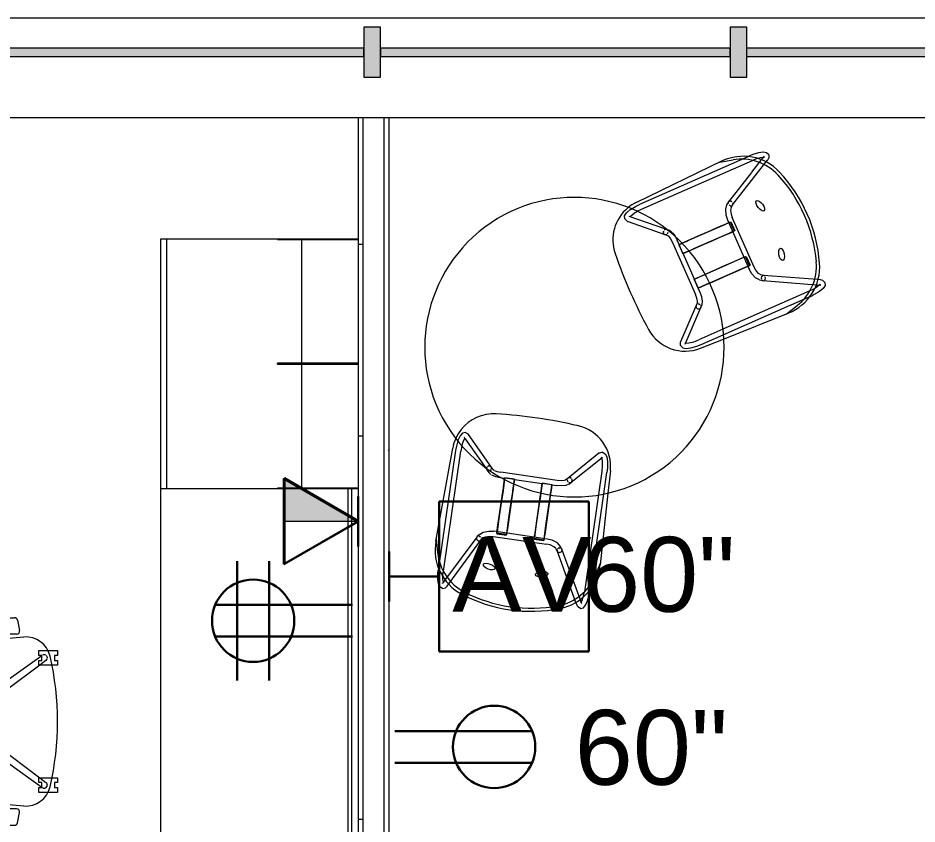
# Model space of a CAD drawing. Header units: inches. Extents: x 6664 to 8129, y 209 to 1287.
# Drawn here: x 7217.3 to 7325.4, y 1189.9 to 1286.8 of the extents above; entities that cross this region are included whole.
import ezdxf

# ---------------------------------------------------------------- set-up
doc = ezdxf.new("R2010")
doc.units = ezdxf.units.IN
doc.header["$MEASUREMENT"] = 0
for name, color, linetype, lineweight in [('A-ANNO-NOTE', 131, 'Continuous', 30), ('A-GLAZ-CURT', 52, 'Continuous', 9), ('A-GLAZ-CWMG', 51, 'Continuous', 9), ('A-WALL', 113, 'Continuous', 13), ('A-WALL-PATT', 111, 'Continuous', 13), ('I-FURN', 30, 'Continuous', 9), ('I-FURN-PNLS', 30, 'Continuous', 9), ('I-WALL', 2, 'Continuous', 9)]:
    doc.layers.add(name, color=color, linetype=linetype, lineweight=lineweight)
doc.styles.add('Swis721 Lt BT', font='swissl.ttf', dxfattribs={"height": 9})
pattern_1 = [(0, (0, 0), (30.72, 7.68), [1.267, -21.773, 1.267, -21.773, -122.88]), (0, (0, 0), (30.72, 7.68), [-46.08, 1.267, -44.813, 1.267, -21.773, -53.76]), (0, (0, 0), (30.72, 7.68), [-115.2, 1.267, -14.093, 1.267, -37.133]), (120, (11.52, 3.84), (-22.011075, 22.7643004), [1.267, -21.773, 1.267, -21.773, -122.88]), (120, (11.52, 3.84), (-22.011075, 22.7643004), [-46.08, 1.267, -44.813, 1.267, -21.773, -53.76]), (120, (11.52, 3.84), (-22.011075, 22.7643004), [-115.2, 1.267, -14.093, 1.267, -37.133]), (240, (15.36, 19.2), (-8.708925, -30.4443004), [1.267, -21.773, 1.267, -21.773, -122.88]), (240, (15.36, 19.2), (-8.708925, -30.4443004), [-46.08, 1.267, -44.813, 1.267, -21.773, -53.76]), (240, (15.36, 19.2), (-8.708925, -30.4443004), [-115.2, 1.267, -14.093, 1.267, -37.133])]

# ---------------------------------------------------------------- blocks, each defined once
blk = doc.blocks.new('System Panel - Glazed-8529487-11th FLOOR POWER _ SIGNAL')
at = {"layer": 'A-GLAZ-CURT'}
blk.add_hatch(color=7, dxfattribs=at).paths.add_polyline_path([(28.5, -0.5), (29.19, -0.5), (29.19, 0.5), (-29.19, 0.5), (-29.19, -0.5), (-17, -0.5)], flags=0)
at = {"layer": 'A-GLAZ-CURT', "color": 8, "lineweight": 20}
for p, q in [((29.19, 0.5), (-29.19, 0.5)), ((-29.19, 0.5), (-29.19, -0.5)), ((29.19, -0.5), (29.19, 0.5)), ((-29.19, -0.5), (29.19, -0.5))]:
    blk.add_line(p, q, dxfattribs=at)
blk = doc.blocks.new('MEZ-Round_Top-Davis_Furniture-2 - 36x36x29-R-7001319-11th FLOOR POWER _ SIGNAL')
at = {"layer": 'I-FURN'}
for start, end in [(90, 270), (270, 90)]:
    blk.add_arc((0, 0), 18, start, end, dxfattribs=at)
blk = doc.blocks.new('HighTower_Eyes_Guest1 - HighTower_Eyes_Guest-V114-11th FLOOR POWER _ SIGNAL')
at = {"layer": 'I-FURN'}
for p, q in [((-8.47, 9.03), (-8.43, 8.96)), ((-8.43, 8.96), (-8.2, 8.54)), ((-8.33, 8.99), (-8.36, 8.94)), ((-8.3, 9.03), (-8.33, 8.99)), ((-7.71, 8.96), (-7.88, 9.26)), ((-4.63, 3.21), (-7.71, 8.96)), ((7.71, 8.96), (4.62, 3.2)), ((7.88, 9.26), (7.71, 8.96)), ((8.2, 8.54), (8.43, 8.96)), ((8.33, 8.99), (8.36, 8.94)), ((8.47, 9.03), (8.43, 8.96)), ((-8.18, 8.49), (-7.31, 6.89)), ((5.17, 2.9), (8.2, 8.54)), ((-9.2, 7.57), (-9.2, 7.23)), ((-9.2, 7.23), (-9.2, -7.02)), ((-8.57, -7.02), (-8.57, 7.57)), ((-7.3, 6.86), (-5.18, 2.92)), ((8.57, 7.57), (8.57, 4.97)), ((9.2, 7.23), (9.2, 7.57)), ((9.2, 4.72), (9.2, 7.19)), ((-9.97, 3.84), (-9.57, 5.45)), ((9.97, 3.84), (9.57, 5.45)), ((8.57, 4.97), (8.57, -3.89)), ((9.2, -4.12), (9.2, 4.69)), ((-9.98, 4.11), (-9.58, -7.25)), ((-4.41, 2.93), (-4.65, 3.26)), ((4.65, 3.26), (4.41, 2.93)), ((9.68, -4.29), (9.98, 4.11)), ((-5.16, 2.9), (-4.92, 2.56)), ((3.25, 2.57), (-3.25, 2.57)), ((-2.86, 2.22), (-1.68, 2.22)), ((-2.86, 2.1), (-2.86, 2.17)), ((-2.86, 2.17), (-2.86, 2.12)), ((1.68, 2.22), (2.86, 2.22)), ((1.68, 2.12), (1.68, 2.18)), ((1.68, 2.18), (1.68, 2.12)), ((2.86, 2.12), (2.86, 2.18)), ((2.86, 2.18), (2.86, 2.11)), ((4.92, 2.56), (5.16, 2.9)), ((-3.25, 1.94), (3.25, 1.94)), ((-2.86, 2.12), (-1.68, 2.12)), ((-2.86, 2.04), (-2.86, 2.1)), ((-2.86, 2.1), (-2.86, 2.04)), ((-2.86, 1.76), (-2.86, 1.96)), ((-2.86, 1.95), (-2.86, 1.45)), ((-2.86, 1.43), (-2.86, 1.76)), ((-2.86, 1.43), (-2.86, 0.38)), ((-2.86, -3.21), (-2.86, 1.43)), ((-1.68, 2.16), (-1.68, 2.1)), ((-1.68, 2.04), (-1.68, 2.09)), ((-1.68, 2.09), (-1.68, 2.04)), ((-1.68, 1.96), (-1.68, 1.76)), ((-1.68, 1.45), (-1.68, 1.95)), ((-1.68, 1.76), (-1.68, 1.43)), ((-1.68, 1.43), (-1.68, -3.21)), ((-1.68, 0.38), (-1.68, 1.43)), ((1.68, 2.12), (2.86, 2.12)), ((1.68, 2.05), (1.68, 2.1)), ((1.68, 2.1), (1.68, 2.05)), ((1.68, 1.76), (1.68, 1.96)), ((1.68, 1.96), (1.68, 0.38)), ((1.68, 1.43), (1.68, 1.76)), ((1.68, -3.2), (1.68, 1.43)), ((2.86, 2.04), (2.86, 2.1)), ((2.86, 2.1), (2.86, 2.04)), ((2.86, 1.45), (2.86, 1.96)), ((2.86, 1.96), (2.86, 1.76)), ((2.86, 1.76), (2.86, 1.43)), ((2.86, 1.43), (2.86, -3.13)), ((2.86, 0.38), (2.86, 1.43)), ((3.86, 2), (3.25, 1.94)), ((-2.86, 0.38), (-2.86, -0.75)), ((-1.68, -0.75), (-1.68, 0.38)), ((1.68, 0.38), (1.68, -0.75)), ((2.86, -0.75), (2.86, 0.38)), ((-2.86, -0.75), (-2.86, -1.82)), ((-1.68, -1.82), (-1.68, -0.75)), ((1.68, -0.75), (1.68, -1.82)), ((2.86, -1.82), (2.86, -0.75)), ((-2.86, -1.82), (-2.86, -3.07)), ((-1.68, -3.07), (-1.68, -1.82)), ((1.68, -1.82), (1.68, -3.07)), ((2.86, -3.07), (2.86, -1.82)), ((-2.86, -3.07), (-2.86, -4.2)), ((-2.86, -3.53), (-2.86, -3.21)), ((-1.68, -3.86), (-1.68, -3.07)), ((-1.68, -3.21), (-1.68, -3.53)), ((1.68, -3.07), (1.68, -3.2)), ((2.86, -3.13), (2.86, -3.07)), ((2.86, -3.13), (2.86, -3.21)), ((2.86, -3.21), (2.86, -3.13)), ((2.86, -3.23), (2.86, -3.53)), ((2.86, -4.58), (2.86, -3.23)), ((-2.86, -4.2), (-2.86, -3.53)), ((-2.86, -4.23), (-2.86, -4.58)), ((-2.86, -4.6), (-2.86, -4.23)), ((-1.68, -3.53), (-1.68, -3.86)), ((-1.68, -3.86), (-1.68, -4.6)), ((-1.68, -4.58), (-1.68, -3.86)), ((1.68, -3.25), (1.68, -4.56)), ((1.68, -3.53), (1.68, -3.25)), ((1.68, -4.56), (1.68, -3.53)), ((2.86, -3.53), (2.86, -4.58)), ((8.57, -3.89), (8.57, -7.02)), ((9.2, -7.02), (9.2, -4.12)), ((9.58, -7.25), (9.68, -4.29)), ((-5.18, -5.3), (-8.38, -8.72)), ((-5.12, -5.24), (-5.18, -5.3)), ((-4.85, -4.95), (-5.13, -5.25)), ((-4.85, -4.95), (-4.57, -4.77)), ((-4.67, -5.67), (-4.4, -5.38)), ((-4.4, -5.38), (-4.28, -5.32)), ((-3.84, -4.61), (-3.73, -4.6)), ((-3.7, -4.6), (-3.42, -4.58)), ((-2.86, -4.58), (-3.42, -4.58)), ((-3.42, -5.2), (3.42, -5.2)), ((-2.86, -4.58), (-2.86, -4.59)), ((-2.86, -4.6), (-2.86, -4.58)), ((-2.86, -4.59), (-2.86, -4.61)), ((-1.68, -4.6), (-2.86, -4.6)), ((-2.86, -4.61), (-1.68, -4.61)), ((1.68, -4.58), (-1.68, -4.58)), ((-1.68, -4.59), (-1.68, -4.58)), ((-1.68, -4.58), (-1.68, -4.6)), ((-1.68, -4.61), (-1.68, -4.59)), ((1.68, -4.59), (1.68, -4.58)), ((1.68, -4.58), (1.68, -4.6)), ((1.68, -4.58), (1.68, -4.58)), ((1.68, -4.61), (1.68, -4.59)), ((1.68, -4.6), (2.86, -4.6)), ((2.86, -4.61), (1.68, -4.61)), ((3.42, -4.58), (2.86, -4.58)), ((2.86, -4.58), (2.86, -4.59)), ((2.86, -4.58), (2.86, -4.58)), ((2.86, -4.58), (2.86, -4.58)), ((2.86, -4.6), (2.86, -4.58)), ((2.86, -4.59), (2.86, -4.61)), ((4.4, -5.38), (4.28, -5.32)), ((4.4, -5.38), (4.67, -5.67)), ((5.13, -5.25), (4.85, -4.95)), ((8.38, -8.72), (5.12, -5.24)), ((-7.85, -9.07), (-4.67, -5.67)), ((4.67, -5.67), (7.92, -9.15)), ((-8.55, -7.58), (-8.57, -7.02)), ((-9.07, -8.31), (-9.1, -8.15)), ((-8.38, -8.73), (-8.38, -8.72)), ((-7.92, -9.15), (-7.87, -9.09)), ((8.25, -8.72), (8.28, -8.68)), ((8.38, -8.73), (8.38, -8.72))]:
    blk.add_line(p, q, dxfattribs=at)
at = {"layer": 'I-FURN', "flags": 128}
for points in [[(-8.39, 9.63), (-8.73, 9.49), (-8.95, 9.15), (-9.11, 8.61), (-9.19, 7.87), (-9.2, 7.57)], [(-8.38, 8.88), (-8.48, 8.56), (-8.53, 8.22)], [(-8.39, 9.63), (-8.05, 9.49), (-7.88, 9.26)], [(8.39, 9.63), (8.05, 9.49), (7.88, 9.26)], [(8.38, 8.88), (8.48, 8.56), (8.53, 8.22)], [(8.39, 9.63), (8.73, 9.49), (8.95, 9.15), (9.11, 8.61), (9.19, 7.87), (9.2, 7.57)], [(-8.53, 8.22), (-8.56, 7.96), (-8.57, 7.57)], [(8.53, 8.22), (8.56, 7.96), (8.57, 7.57)], [(-4.92, 2.56), (-4.51, 2.22), (-3.86, 2), (-3.25, 1.94)], [(-4.41, 2.93), (-4.17, 2.75), (-3.68, 2.6), (-3.25, 2.57)], [(4.41, 2.93), (4.17, 2.75), (3.68, 2.6), (3.25, 2.57)], [(4.92, 2.56), (4.51, 2.22), (3.86, 2)], [(-4.52, -4.75), (-3.98, -4.62), (-3.84, -4.61)], [(-4.24, -5.31), (-3.91, -5.24), (-3.42, -5.2)], [(4.85, -4.95), (4.52, -4.75), (3.98, -4.62), (3.42, -4.58)], [(4.24, -5.31), (3.91, -5.24), (3.42, -5.2)], [(-9.1, -8.15), (-9.18, -7.55), (-9.2, -7.02)], [(8.32, -8.62), (8.44, -8.27), (8.54, -7.66), (8.57, -7.02)], [(8.9, -8.85), (9.07, -8.31), (9.18, -7.55), (9.2, -7.02)], [(-8.32, -9.33), (-8.67, -9.19), (-8.9, -8.85), (-9.06, -8.35)], [(-8.53, -7.76), (-8.54, -7.66), (-8.55, -7.58)], [(-8.32, -8.62), (-8.44, -8.27), (-8.52, -7.81)], [(-8.32, -9.33), (-7.96, -9.19), (-7.92, -9.15)], [(8.31, -9.33), (7.96, -9.19), (7.92, -9.15)], [(8.32, -9.33), (8.67, -9.19), (8.9, -8.85)]]:
    blk.add_lwpolyline(points, dxfattribs=at)
at = {"layer": 'I-FURN'}
for centre, radius, start, end in [((0, -6.94), 17.94, 70.5275, 109.4725), ((0, -6.94), 17.94, 70.5275, 109.4725), ((-3.98, 4.32), 6, 109.4725, 182), ((0, -6.94), 17.57, 71.1082, 108.8918), ((3.98, 4.32), 6, 358, 70.5275), ((-3.75, 4), 6, 108.8918, 166), ((3.75, 4), 6, 14, 71.1082), ((-4.58, -7.08), 5, 182, 195.8861), ((4.58, -7.08), 5, 274.6837, 358), ((-4.58, -7.08), 5, 195.9647, 265.3163), ((0, 48.87), 61.14, 265.3163, 274.6837)]:
    blk.add_arc(centre, radius, start, end, dxfattribs=at)
for centre, major_axis in [((-3.19, 6.22), (0.731, 0.169)), ((3.19, 6.22), (-0.731, 0.169))]:
    blk.add_ellipse(centre, major_axis=major_axis, ratio=0.429347, dxfattribs=at)
for centre, major_axis, ratio, start_param, end_param in [((-4.9, 3.07), (0.275, 0.148), 0.846149, 1.528639, 3.546392), ((-4.9, 3.07), (0.275, 0.148), 0.846149, 0.834036, 1.005041), ((-4.9, 3.07), (0.275, 0.148), 0.846149, 0.550687, 0.743241), ((-4.9, 3.07), (0.275, 0.148), 0.846149, 0.245101, 0.481442), ((-4.9, 3.07), (0.275, 0.148), 0.846149, 0, 0.219642), ((-4.91, 3.08), (0.255, 0.181), 0.826969, 6.042005, 6.283185), ((4.9, 3.05), (-0.275, 0.148), 0.846149, 6.063543, 6.500328), ((4.91, 3.08), (-0.255, 0.181), 0.826969, 0, 0.24118), ((4.9, 3.05), (-0.275, 0.148), 0.846149, 5.801744, 5.998375), ((4.9, 3.05), (-0.275, 0.148), 0.846149, 3.141593, 5.278145), ((-4.91, 3.08), (0.255, 0.181), 0.826969, 2.348734, 2.610534), ((-4.91, 3.08), (0.255, 0.181), 0.826969, 2.610534, 2.872333), ((-4.91, 3.08), (0.255, 0.181), 0.826969, 3.134132, 3.328636), ((-4.91, 3.08), (0.255, 0.181), 0.826969, 3.670142, 3.899693), ((-4.91, 3.08), (0.255, 0.181), 0.826969, 4.507518, 4.704929), ((-4.9, 3.07), (0.275, 0.148), 0.846149, 4.670232, 4.932031), ((-4.9, 3.07), (0.275, 0.148), 0.846149, 5.193831, 5.348703), ((-4.9, 3.07), (0.275, 0.148), 0.846149, 6.241028, 6.283185), ((-4.91, 3.08), (0.255, 0.181), 0.826969, 5.50754, 5.687096), ((4.9, 3.05), (-0.275, 0.148), 0.846149, 0.345403, 0.565756), ((4.9, 3.05), (-0.275, 0.148), 0.846149, 0.827555, 1.089355), ((4.91, 3.08), (-0.255, 0.181), 0.826969, 1.144881, 1.316457), ((4.9, 3.05), (-0.275, 0.148), 0.846149, 1.354803, 1.853974), ((4.91, 3.08), (-0.255, 0.181), 0.826969, 1.606635, 1.840056), ((4.91, 3.08), (-0.255, 0.181), 0.826969, 1.940439, 2.101855), ((4.9, 3.05), (-0.275, 0.148), 0.846149, 2.218705, 2.398351), ((4.9, 3.05), (-0.275, 0.148), 0.846149, 2.707661, 3.141593), ((4.91, 3.08), (-0.255, 0.181), 0.826969, 2.887254, 3.141593), ((4.91, 3.08), (-0.255, 0.181), 0.826969, 3.141593, 3.149053), ((4.91, 3.08), (-0.255, 0.181), 0.826969, 3.479886, 3.672652), ((-4.9, -5.46), (-0.227, 0.214), 0.915808, 0.507583, 0.712684), ((-4.9, -5.45), (-0.228, 0.213), 0.916448, 0.533321, 0.702853), ((-4.9, -5.46), (-0.227, 0.214), 0.915808, 0.244358, 0.450885), ((-4.9, -5.45), (-0.228, 0.213), 0.916448, 0.271522, 0.444268), ((-4.9, -5.45), (-0.228, 0.213), 0.916448, 0.009723, 0.194429), ((-4.9, -5.46), (-0.227, 0.214), 0.915808, 0, 0.178404), ((-4.9, -5.46), (-0.227, 0.214), 0.915808, 6.210471, 6.283185), ((-4.9, -5.45), (-0.228, 0.213), 0.916448, 0, 0.009723), ((-4.9, -5.45), (-0.228, 0.213), 0.916448, 6.085588, 6.283185), ((-4.9, -5.46), (-0.227, 0.214), 0.915808, 5.948672, 6.135181), ((-4.9, -5.45), (-0.228, 0.213), 0.916448, 5.56365, 5.74036), ((-4.9, -5.45), (-0.228, 0.213), 0.916448, 4.511012, 4.953354), ((-4.9, -5.45), (-0.228, 0.213), 0.916448, 4.198513, 4.460312), ((-4.9, -5.46), (-0.227, 0.214), 0.915808, 4.146457, 4.377876), ((4.9, -5.45), (0.228, 0.213), 0.916448, 1.561074, 2.084672), ((4.9, -5.46), (0.227, 0.214), 0.915808, 1.708067, 1.90531), ((4.9, -5.46), (0.227, 0.214), 0.915808, 1.381711, 1.64351), ((4.9, -5.45), (0.228, 0.213), 0.916448, 1.333117, 1.561074), ((4.9, -5.45), (0.228, 0.213), 0.916448, 0.777465, 0.963998), ((4.9, -5.45), (0.228, 0.213), 0.916448, 0.513876, 0.700969), ((4.9, -5.46), (0.227, 0.214), 0.915808, 0.433971, 0.596313), ((4.9, -5.46), (0.227, 0.214), 0.915808, 0.148004, 0.325533), ((4.9, -5.45), (0.228, 0.213), 0.916448, 0, 0.197494), ((4.9, -5.46), (0.227, 0.214), 0.915808, 0, 0.072714), ((4.9, -5.45), (0.228, 0.213), 0.916448, 6.273463, 6.283185), ((4.9, -5.45), (0.228, 0.213), 0.916448, 6.011663, 6.273463), ((4.9, -5.46), (0.227, 0.214), 0.915808, 6.0941, 6.283185), ((4.9, -5.46), (0.227, 0.214), 0.915808, 5.570501, 5.770366), ((4.9, -5.45), (0.228, 0.213), 0.916448, 5.567762, 5.749864), ((-4.9, -5.46), (-0.227, 0.214), 0.915808, 0.784647, 0.974484), ((-4.9, -5.45), (-0.228, 0.213), 0.916448, 1.580519, 1.75543), ((-4.9, -5.46), (-0.227, 0.214), 0.915808, 1.578955, 1.986222), ((-4.9, -5.45), (-0.228, 0.213), 0.916448, 1.842318, 1.99431), ((-4.9, -5.45), (-0.228, 0.213), 0.916448, 2.104118, 2.283912), ((-4.9, -5.46), (-0.227, 0.214), 0.915808, 2.105874, 2.54528), ((-4.9, -5.45), (-0.228, 0.213), 0.916448, 2.365917, 2.550664), ((-4.9, -5.45), (-0.228, 0.213), 0.916448, 2.889516, 3.413115), ((-4.9, -5.46), (-0.227, 0.214), 0.915808, 3.068879, 3.330678), ((-4.9, -5.45), (-0.228, 0.213), 0.916448, 3.44224, 3.65847), ((-4.9, -5.45), (-0.228, 0.213), 0.916448, 3.715896, 3.900759), ((4.9, -5.45), (0.228, 0.213), 0.916448, 2.870071, 3.393669), ((4.9, -5.46), (0.227, 0.214), 0.915808, 2.952507, 3.214307), ((4.9, -5.45), (0.228, 0.213), 0.916448, 3.444857, 3.655469), ((4.9, -5.46), (0.227, 0.214), 0.915808, 3.476106, 3.64927), ((4.9, -5.45), (0.228, 0.213), 0.916448, 3.721868, 3.917268), ((4.9, -5.46), (0.227, 0.214), 0.915808, 3.737905, 3.91334), ((4.9, -5.45), (0.228, 0.213), 0.916448, 3.990302, 4.179068), ((4.9, -5.46), (0.227, 0.214), 0.915808, 4.261504, 4.703854), ((4.9, -5.45), (0.228, 0.213), 0.916448, 4.52041, 4.702666), ((4.9, -5.45), (0.228, 0.213), 0.916448, 4.784237, 4.964466), ((4.9, -5.46), (0.227, 0.214), 0.915808, 4.785103, 4.967793), ((4.9, -5.46), (0.227, 0.214), 0.915808, 5.046902, 5.232443), ((4.9, -5.45), (0.228, 0.213), 0.916448, 5.047749, 5.226265), ((4.9, -5.45), (0.228, 0.213), 0.916448, 5.304591, 5.488065), ((4.9, -5.46), (0.227, 0.214), 0.915808, 5.308702, 5.498326)]:
    blk.add_ellipse(centre, major_axis=major_axis, ratio=ratio, start_param=start_param, end_param=end_param, dxfattribs=at)
blk = doc.blocks.new('HighTower_Eyes_Guest1 - HighTower_Eyes_Guest-V115-11th FLOOR POWER _ SIGNAL')
at = {"layer": 'I-FURN'}
for p, q in [((-8.38, 8.73), (-8.38, 8.72)), ((-8.38, 8.72), (-8.28, 8.62)), ((-8.32, 9.33), (-7.96, 9.19)), ((-4.67, 5.67), (-7.92, 9.15)), ((7.92, 9.15), (4.67, 5.67)), ((5.12, 5.24), (8.38, 8.72)), ((8.25, 8.72), (8.28, 8.68)), ((8.38, 8.73), (8.38, 8.72)), ((-9.09, 8.22), (-9.18, 7.55)), ((-8.25, 8.58), (-5.49, 5.63)), ((-9.98, -4.11), (-9.58, 7.25)), ((-9.18, 7.55), (-9.2, 7.02)), ((-9.2, 7.02), (-9.2, -7.23)), ((-8.57, -7.57), (-8.57, 7.02)), ((8.57, 7.02), (8.57, 4.25)), ((9.2, 4.43), (9.2, 7.02)), ((9.58, 7.25), (9.67, 4.57)), ((-5.49, 5.63), (-5.12, 5.24)), ((-4.4, 5.38), (-4.67, 5.67)), ((4.67, 5.67), (4.4, 5.38)), ((-5.13, 5.25), (-4.85, 4.95)), ((-4.85, 4.95), (-4.57, 4.77)), ((-4.4, 5.38), (-4.28, 5.32)), ((3.42, 5.2), (-3.42, 5.2)), ((-3.42, 4.58), (-3.19, 4.58)), ((-3.19, 4.58), (-2.86, 4.58)), ((-1.68, 4.61), (-2.86, 4.61)), ((-2.86, 4.61), (-2.86, 4.59)), ((-2.86, 4.6), (-1.68, 4.6)), ((-2.86, 4.58), (-2.86, 4.6)), ((-2.86, 4.45), (-2.86, 4.6)), ((-2.86, 4.59), (-2.86, 4.58)), ((-2.86, 4.58), (-2.86, 4.58)), ((-2.86, 4.58), (-2.86, 4.45)), ((-2.86, 3.53), (-2.86, 4.45)), ((-2.86, 4.45), (-2.86, 3.07)), ((-1.68, 4.59), (-1.68, 4.61)), ((-1.68, 4.6), (-1.68, 4.58)), ((-1.68, 4.6), (-1.68, 4.06)), ((-1.68, 4.58), (-1.68, 4.59)), ((-1.68, 4.58), (1.68, 4.58)), ((-1.68, 4.06), (-1.68, 4.58)), ((1.68, 4.59), (1.68, 4.61)), ((1.68, 4.61), (2.86, 4.61)), ((1.68, 3.68), (1.68, 4.6)), ((1.68, 4.6), (1.68, 4.58)), ((2.86, 4.6), (1.68, 4.6)), ((1.68, 4.58), (1.68, 4.59)), ((1.68, 4.58), (1.68, 3.68)), ((2.86, 4.61), (2.86, 4.59)), ((2.86, 4.58), (2.86, 4.6)), ((2.86, 4.6), (2.86, 3.88)), ((2.86, 4.59), (2.86, 4.58)), ((2.86, 4.58), (3.42, 4.58)), ((2.86, 3.88), (2.86, 4.58)), ((2.86, 4.58), (2.86, 4.58)), ((2.86, 4.58), (2.86, 4.58)), ((4.4, 5.38), (4.28, 5.32)), ((4.85, 4.95), (5.13, 5.25)), ((9.2, -4.9), (9.2, 4.43)), ((9.67, 4.57), (9.98, -4.11)), ((-2.86, 3.37), (-2.86, 3.53)), ((-2.86, 3.21), (-2.86, 3.37)), ((-1.68, 3.21), (-1.68, 4.04)), ((-1.68, 4.04), (-1.68, 3.53)), ((-1.68, 3.53), (-1.68, 3.37)), ((-1.68, 3.37), (-1.68, 3.21)), ((1.68, 3.53), (1.68, 3.65)), ((1.68, 3.65), (1.68, 3.46)), ((1.68, 3.46), (1.68, 3.53)), ((1.68, 3.37), (1.68, 3.46)), ((1.68, 3.46), (1.68, 3.07)), ((1.68, 3.21), (1.68, 3.37)), ((2.86, 3.53), (2.86, 3.85)), ((2.86, 3.85), (2.86, 3.53)), ((2.86, 3.41), (2.86, 3.5)), ((2.86, 3.5), (2.86, 3.41)), ((2.86, 3.07), (2.86, 3.37)), ((2.86, 3.37), (2.86, 3.21)), ((8.57, 4.25), (8.57, -7.57)), ((-2.86, -1.43), (-2.86, 3.21)), ((-2.86, 3.07), (-2.86, 1.82)), ((-1.68, 3.21), (-1.68, -1.43)), ((-1.68, 3.07), (-1.68, 3.2)), ((-1.68, 1.82), (-1.68, 3.07)), ((1.68, -1.43), (1.68, 3.21)), ((1.68, 3.07), (1.68, 1.82)), ((2.86, 3.21), (2.86, -1.43)), ((2.86, 1.82), (2.86, 3.07)), ((-2.86, 1.82), (-2.86, 0.75)), ((-1.68, 0.75), (-1.68, 1.82)), ((1.68, 1.82), (1.68, 0.75)), ((2.86, 0.75), (2.86, 1.82)), ((-2.86, 0.75), (-2.86, -0.38)), ((-1.68, -0.38), (-1.68, 0.75)), ((1.68, 0.75), (1.68, -0.38)), ((2.86, -0.38), (2.86, 0.75)), ((-2.86, -0.38), (-2.86, -1.94)), ((-1.68, -1.64), (-1.68, -0.38)), ((1.68, -0.38), (1.68, -1.96)), ((2.86, -1.96), (2.86, -0.38)), ((-4.51, -2.22), (-3.86, -2)), ((-3.86, -2), (-3.25, -1.94)), ((3.25, -1.94), (-3.25, -1.94)), ((-2.86, -1.76), (-2.86, -1.43)), ((-2.86, -2.04), (-2.86, -1.76)), ((-2.86, -1.99), (-2.86, -2.03)), ((-2.86, -2.04), (-2.86, -2.1)), ((-2.86, -2.1), (-2.86, -2.04)), ((-2.86, -2.17), (-2.86, -2.1)), ((-2.86, -2.12), (-2.86, -2.17)), ((-1.68, -2.12), (-2.86, -2.12)), ((-1.68, -1.43), (-1.68, -1.76)), ((-1.68, -1.94), (-1.68, -1.66)), ((-1.68, -1.76), (-1.68, -2.04)), ((-1.68, -2.04), (-1.68, -2.09)), ((-1.68, -2.09), (-1.68, -2.04)), ((-1.68, -2.1), (-1.68, -2.16)), ((1.68, -1.66), (1.68, -1.43)), ((1.68, -1.76), (1.68, -1.66)), ((1.68, -2.04), (1.68, -1.76)), ((1.68, -2.05), (1.68, -2.1)), ((1.68, -2.1), (1.68, -2.05)), ((1.68, -2.12), (1.68, -2.18)), ((1.68, -2.18), (1.68, -2.12)), ((2.86, -2.12), (1.68, -2.12)), ((2.86, -1.43), (2.86, -1.66)), ((2.86, -1.66), (2.86, -1.76)), ((2.86, -1.76), (2.86, -1.96)), ((2.86, -1.99), (2.86, -2.04)), ((2.86, -2.04), (2.86, -1.99)), ((2.86, -2.04), (2.86, -2.1)), ((2.86, -2.1), (2.86, -2.04)), ((2.86, -2.11), (2.86, -2.18)), ((2.86, -2.18), (2.86, -2.12)), ((-5.18, -2.92), (-8.18, -8.49)), ((-7.71, -8.96), (-4.63, -3.21)), ((-4.92, -2.56), (-5.16, -2.9)), ((-4.92, -2.56), (-4.51, -2.22)), ((-4.65, -3.26), (-4.41, -2.93)), ((-3.25, -2.57), (3.25, -2.57)), ((-1.68, -2.22), (-2.86, -2.22)), ((2.86, -2.22), (1.68, -2.22)), ((4.41, -2.93), (4.65, -3.26)), ((4.62, -3.2), (7.71, -8.96)), ((5.16, -2.9), (4.92, -2.56)), ((8.2, -8.54), (5.17, -2.9)), ((-9.97, -3.84), (-9.57, -5.45)), ((9.97, -3.84), (9.57, -5.45)), ((9.2, -7.19), (9.2, -4.91)), ((-9.2, -7.23), (-9.2, -7.57)), ((9.2, -7.57), (9.2, -7.23)), ((-8.2, -8.54), (-8.43, -8.96)), ((8.43, -8.96), (8.2, -8.54)), ((-8.47, -9.03), (-8.43, -8.96)), ((-8.33, -8.99), (-8.36, -8.94)), ((-7.88, -9.26), (-7.71, -8.96)), ((7.71, -8.96), (7.88, -9.26)), ((8.33, -8.99), (8.36, -8.94)), ((8.47, -9.03), (8.43, -8.96))]:
    blk.add_line(p, q, dxfattribs=at)
at = {"layer": 'I-FURN', "flags": 128}
for points in [[(-8.9, 8.85), (-9.07, 8.31), (-9.09, 8.22)], [(-8.32, 9.33), (-8.67, 9.19), (-8.9, 8.85)], [(8.31, 9.33), (7.96, 9.19), (7.92, 9.15)], [(8.32, 9.33), (8.67, 9.19), (8.9, 8.85)], [(8.9, 8.85), (9.07, 8.31), (9.18, 7.55), (9.2, 7.02)], [(-8.53, 7.75), (-8.54, 7.66), (-8.57, 7.02)], [(-8.32, 8.62), (-8.44, 8.27), (-8.53, 7.75)], [(8.34, 8.55), (8.44, 8.27), (8.54, 7.66), (8.57, 7.02)], [(-4.52, 4.75), (-3.98, 4.62), (-3.42, 4.58)], [(-4.24, 5.31), (-3.91, 5.24), (-3.42, 5.2)], [(4.24, 5.31), (3.91, 5.24), (3.42, 5.2)], [(4.85, 4.95), (4.52, 4.75), (3.98, 4.62), (3.42, 4.58)], [(4.92, -2.56), (4.51, -2.22), (3.86, -2), (3.25, -1.94)], [(-4.41, -2.93), (-4.17, -2.75), (-3.68, -2.6), (-3.25, -2.57)], [(4.41, -2.93), (4.17, -2.75), (3.68, -2.6), (3.25, -2.57)], [(-8.39, -9.63), (-8.73, -9.49), (-8.95, -9.15), (-9.11, -8.61), (-9.19, -7.87), (-9.2, -7.57)], [(-8.53, -8.22), (-8.56, -7.96), (-8.57, -7.57)], [(8.39, -9.63), (8.73, -9.49), (8.95, -9.15), (9.11, -8.61), (9.19, -7.87), (9.2, -7.57)], [(8.53, -8.22), (8.56, -7.96), (8.57, -7.57)], [(-8.38, -8.88), (-8.48, -8.56), (-8.53, -8.22)], [(8.38, -8.88), (8.48, -8.56), (8.53, -8.22)], [(-8.39, -9.63), (-8.05, -9.49), (-7.88, -9.26)], [(8.39, -9.63), (8.05, -9.49), (7.88, -9.26)]]:
    blk.add_lwpolyline(points, dxfattribs=at)
at = {"layer": 'I-FURN'}
for centre, radius, start, end in [((-4.58, 7.08), 5, 94.6837, 108.5697), ((0, -48.87), 61.14, 90, 94.6837), ((0, -48.87), 61.14, 85.3163, 90), ((4.58, 7.08), 5, 43.6582, 85.3163), ((-4.58, 7.08), 5, 108.5697, 163.7907), ((4.58, 7.08), 5, 2, 43.6582), ((-4.58, 7.08), 5, 164.1139, 178), ((-3.98, -4.32), 6, 178, 250.5275), ((3.98, -4.32), 6, 289.4725, 2), ((-3.75, -4), 6, 194, 251.1082), ((3.75, -4), 6, 288.8918, 346), ((0, 6.94), 17.57, 251.1082, 288.8918), ((0, 6.94), 17.94, 250.5275, 289.4725), ((0, 6.94), 17.94, 250.5275, 289.4725)]:
    blk.add_arc(centre, radius, start, end, dxfattribs=at)
for centre, major_axis, ratio, start_param, end_param in [((-4.9, 5.46), (0.227, 0.214), 0.915808, 2.167109, 2.357146), ((-4.9, 5.46), (0.227, 0.214), 0.915808, 2.428908, 2.632778), ((-4.9, 5.45), (0.228, 0.213), 0.916448, 2.43874, 2.608271), ((-4.9, 5.45), (0.228, 0.213), 0.916448, 2.175608, 2.345062), ((-4.9, 5.46), (0.227, 0.214), 0.915808, 1.90531, 2.091125), ((-4.9, 5.46), (0.227, 0.214), 0.915808, 1.381711, 1.562638), ((-4.9, 5.45), (0.228, 0.213), 0.916448, 1.386162, 1.561074), ((-4.9, 5.46), (0.227, 0.214), 0.915808, 1.119912, 1.298687), ((-4.9, 5.45), (0.228, 0.213), 0.916448, 1.122377, 1.299274), ((-4.9, 5.46), (0.227, 0.214), 0.915808, 0.858112, 1.035719), ((-4.9, 5.45), (0.228, 0.213), 0.916448, 0.85768, 1.037475), ((-4.9, 5.46), (0.227, 0.214), 0.915808, 0.596313, 0.772256), ((-4.9, 5.45), (0.228, 0.213), 0.916448, 0.590929, 0.775676), ((-4.9, 5.46), (0.227, 0.214), 0.915808, 0.334513, 0.508251), ((-4.9, 5.45), (0.228, 0.213), 0.916448, 0.317986, 0.513876), ((-4.9, 5.45), (0.228, 0.213), 0.916448, 6.011663, 6.535262), ((-4.9, 5.46), (0.227, 0.214), 0.915808, 0, 0.072714), ((-4.9, 5.46), (0.227, 0.214), 0.915808, 6.0941, 6.283185), ((-4.9, 5.45), (0.228, 0.213), 0.916448, 5.766308, 5.982538), ((-4.9, 5.45), (0.228, 0.213), 0.916448, 5.524019, 5.708881), ((4.9, 5.45), (-0.228, 0.213), 0.916448, 0.837853, 0.983714), ((4.9, 5.45), (-0.228, 0.213), 0.916448, 6.031109, 6.554707), ((4.9, 5.46), (-0.227, 0.214), 0.915808, 6.210471, 6.472271), ((4.9, 5.45), (-0.228, 0.213), 0.916448, 5.769309, 5.979921), ((4.9, 5.46), (-0.227, 0.214), 0.915808, 5.775508, 5.948672), ((4.9, 5.45), (-0.228, 0.213), 0.916448, 5.50751, 5.70291), ((4.9, 5.46), (-0.227, 0.214), 0.915808, 5.511438, 5.686873), ((4.9, 5.45), (-0.228, 0.213), 0.916448, 5.24571, 5.434476), ((4.9, 5.46), (-0.227, 0.214), 0.915808, 4.901474, 5.425073), ((4.9, 5.45), (-0.228, 0.213), 0.916448, 4.983911, 5.168812), ((4.9, 5.46), (-0.227, 0.214), 0.915808, 4.456985, 4.639675), ((4.9, 5.45), (-0.228, 0.213), 0.916448, 4.460312, 4.640541), ((4.9, 5.46), (-0.227, 0.214), 0.915808, 4.192335, 4.377876), ((4.9, 5.45), (-0.228, 0.213), 0.916448, 4.198513, 4.377029), ((4.9, 5.46), (-0.227, 0.214), 0.915808, 3.92624, 4.116076), ((4.9, 5.45), (-0.228, 0.213), 0.916448, 3.936713, 4.113626), ((4.9, 5.46), (-0.227, 0.214), 0.915808, 3.653484, 3.854277), ((4.9, 5.45), (-0.228, 0.213), 0.916448, 3.674914, 3.850093), ((-4.9, 5.46), (0.227, 0.214), 0.915808, 2.690708, 2.898318), ((-4.9, 5.45), (0.228, 0.213), 0.916448, 2.870071, 3.13187), ((-4.9, 5.46), (0.227, 0.214), 0.915808, 2.952507, 3.214307), ((-4.9, 5.45), (0.228, 0.213), 0.916448, 3.13187, 3.141593), ((-4.9, 5.45), (0.228, 0.213), 0.916448, 3.684418, 3.861128), ((-4.9, 5.45), (0.228, 0.213), 0.916448, 3.917268, 4.104054), ((-4.9, 5.45), (0.228, 0.213), 0.916448, 4.471424, 5.226265), ((-4.9, 5.46), (0.227, 0.214), 0.915808, 4.785103, 5.258757), ((4.9, 5.45), (-0.228, 0.213), 0.916448, 1.05692, 1.31872), ((4.9, 5.46), (-0.227, 0.214), 0.915808, 1.236283, 1.433525), ((4.9, 5.45), (-0.228, 0.213), 0.916448, 1.31872, 1.808476), ((4.9, 5.46), (-0.227, 0.214), 0.915808, 1.498082, 1.759882), ((4.9, 5.45), (-0.228, 0.213), 0.916448, 2.177595, 2.364128), ((4.9, 5.45), (-0.228, 0.213), 0.916448, 2.440623, 2.627717), ((4.9, 5.46), (-0.227, 0.214), 0.915808, 2.54528, 2.707622), ((4.9, 5.46), (-0.227, 0.214), 0.915808, 2.816059, 2.993589), ((4.9, 5.45), (-0.228, 0.213), 0.916448, 2.944098, 3.141593), ((4.9, 5.46), (-0.227, 0.214), 0.915808, 3.068879, 3.141593), ((4.9, 5.45), (-0.228, 0.213), 0.916448, 3.141593, 3.151315), ((4.9, 5.45), (-0.228, 0.213), 0.916448, 3.151315, 3.413115), ((4.9, 5.46), (-0.227, 0.214), 0.915808, 3.141593, 3.330678), ((4.9, 5.46), (-0.227, 0.214), 0.915808, 3.385556, 3.592477), ((-4.9, -3.07), (-0.275, 0.148), 0.846149, 0.042157, 0.565756), ((-4.91, -3.08), (-0.255, 0.181), 0.826969, 0.26926, 0.531059), ((-4.91, -3.08), (-0.255, 0.181), 0.826969, 0.531059, 0.792858), ((-4.9, -3.07), (-0.275, 0.148), 0.846149, 0.565756, 0.827555), ((-4.9, -3.07), (-0.275, 0.148), 0.846149, 6.063543, 6.283185), ((-4.9, -3.07), (-0.275, 0.148), 0.846149, 0, 0.042157), ((-4.9, -3.07), (-0.275, 0.148), 0.846149, 0.827555, 1.351154), ((-4.91, -3.08), (-0.255, 0.181), 0.826969, 0, 0.00746), ((-4.91, -3.08), (-0.255, 0.181), 0.826969, 5.525085, 5.754636), ((-4.91, -3.08), (-0.255, 0.181), 0.826969, 5.082031, 5.243448), ((-4.91, -3.08), (-0.255, 0.181), 0.826969, 4.719849, 4.91726), ((-4.9, -3.07), (-0.275, 0.148), 0.846149, 4.492747, 4.754546), ((-4.9, -3.07), (-0.275, 0.148), 0.846149, 2.92195, 3.18375), ((-4.91, -3.08), (-0.255, 0.181), 0.826969, 3.141593, 3.382773), ((-4.91, -3.08), (-0.255, 0.181), 0.826969, 3.737682, 3.917238), ((4.9, -3.05), (0.275, 0.148), 0.846149, 2.575837, 2.796189), ((4.9, -3.05), (0.275, 0.148), 0.846149, 2.92445, 3.361235), ((4.9, -3.05), (0.275, 0.148), 0.846149, 2.052238, 2.314038), ((4.91, -3.08), (0.255, 0.181), 0.826969, 2.900413, 3.141593), ((4.9, -3.05), (0.275, 0.148), 0.846149, 1.287619, 1.78679), ((4.91, -3.08), (0.255, 0.181), 0.826969, 1.301537, 1.534958), ((4.91, -3.08), (0.255, 0.181), 0.826969, 1.039737, 1.201154), ((4.9, -3.05), (0.275, 0.148), 0.846149, 4.251883, 6.502828), ((4.9, -3.05), (0.275, 0.148), 0.846149, 0.743241, 0.922887), ((4.91, -3.08), (0.255, 0.181), 0.826969, 0, 0.254339), ((4.91, -3.08), (0.255, 0.181), 0.826969, 6.275725, 6.283185), ((4.91, -3.08), (0.255, 0.181), 0.826969, 5.490327, 5.654906), ((4.91, -3.08), (0.255, 0.181), 0.826969, 5.752126, 5.945705), ((-4.9, -3.07), (-0.275, 0.148), 0.846149, 1.351154, 1.612953), ((-4.9, -3.07), (-0.275, 0.148), 0.846149, 1.612953, 2.136552), ((-4.9, -3.07), (-0.275, 0.148), 0.846149, 2.136552, 2.294271), ((-4.9, -3.07), (-0.275, 0.148), 0.846149, 2.398351, 2.575143), ((-4.9, -3.07), (-0.275, 0.148), 0.846149, 2.660151, 2.896492), ((4.9, -3.05), (0.275, 0.148), 0.846149, 3.978748, 4.146633)]:
    blk.add_ellipse(centre, major_axis=major_axis, ratio=ratio, start_param=start_param, end_param=end_param, dxfattribs=at)
for centre, major_axis in [((-3.19, -6.22), (-0.731, 0.169)), ((3.19, -6.22), (0.731, 0.169))]:
    blk.add_ellipse(centre, major_axis=major_axis, ratio=0.429347, dxfattribs=at)
blk = doc.blocks.new('F - EXECUTIVE DESK 4 - F - EXECUTIVE DESK 4-V117-11th FLOOR POWER _ SIGNAL')
at = {"layer": 'I-FURN'}
for p, q in [((-58, 86.56), (-58, 77.06)), ((-58, 77.06), (-58, 86.56)), ((-57.94, 77.06), (-57.94, 86.56)), ((-57.94, 86.56), (-57.94, 77.06)), ((-43.06, 86.56), (-43.06, 77.06)), ((-43.06, 77.06), (-43.06, 86.56)), ((-43, 86.56), (-43, 77.06)), ((-43, 77.06), (-43, 86.56)), ((-43, 77.06), (-43, 86.56)), ((-43, 86.56), (-43, 77.06)), ((-42.94, 77.06), (-42.94, 86.56)), ((-42.94, 86.56), (-42.94, 77.06)), ((-28.06, 86.56), (-28.06, 77.06)), ((-28.06, 77.06), (-28.06, 86.56)), ((-28, 77.06), (-28, 86.56)), ((-28, 86.56), (-28, 77.06)), ((-58, 77.06), (-57.94, 77.06)), ((-57.94, 77.06), (-58, 77.06)), ((-43.06, 77.06), (-43, 77.06)), ((-43, 77.06), (-43.06, 77.06)), ((-43, 77.06), (-42.94, 77.06)), ((-42.94, 77.06), (-43, 77.06)), ((-28.06, 77.06), (-28, 77.06)), ((-28, 77.06), (-28.06, 77.06)), ((-8.52, 50.63), (-7.95, 50.63)), ((-8.52, 49.48), (-8.52, 50.63)), ((-7.95, 50.63), (-7.95, 50.25)), ((-7.95, 50.25), (-7.33, 50.25)), ((-7.33, 50.63), (-6.77, 50.63)), ((-7.33, 50.25), (-7.33, 50.63)), ((-6.77, 50.63), (-6.77, 49.91)), ((-6.77, 49.91), (-6.77, 48.38)), ((6.77, 50.63), (7.33, 50.63)), ((6.77, 49.91), (6.77, 50.63)), ((6.77, 48.38), (6.77, 49.91)), ((7.33, 50.63), (7.33, 50.25)), ((7.33, 50.25), (7.95, 50.25)), ((7.95, 50.63), (8.52, 50.63)), ((7.95, 50.25), (7.95, 50.63)), ((8.52, 50.63), (8.52, 49.48)), ((-8.52, 48.38), (-8.52, 49.48)), ((-7.95, 48.75), (-7.95, 48.38)), ((-7.33, 48.75), (-7.95, 48.75)), ((-1.69, 39.89), (-7.92, 48.75)), ((-7.33, 49.23), (-6.77, 48.48)), ((-7.33, 48.38), (-7.33, 48.75)), ((7.92, 48.75), (1.69, 39.89)), ((6.77, 48.48), (7.33, 49.23)), ((7.33, 48.75), (7.33, 48.38)), ((7.95, 48.75), (7.33, 48.75)), ((7.95, 48.38), (7.95, 48.75)), ((8.52, 49.48), (8.52, 48.38)), ((-7.95, 48.38), (-8.52, 48.38)), ((-6.77, 48.38), (-7.33, 48.38)), ((-6.77, 48.48), (-3.79, 44.51)), ((1.38, 41.3), (6.77, 48.48)), ((7.33, 48.38), (6.77, 48.38)), ((8.52, 48.38), (7.95, 48.38)), ((-8.94, 30.77), (-10.16, 46.57)), ((10.16, 46.57), (8.94, 30.77)), ((-12.48, 37.34), (-12.48, 45.45)), ((-12.17, 45.82), (-10.94, 46.04)), ((-10.5, 45.67), (-10.5, 37.17)), ((10.5, 45.67), (10.5, 37.17)), ((12.17, 45.82), (10.94, 46.04)), ((12.48, 37.34), (12.48, 45.45)), ((-3.77, 44.49), (-1.38, 41.3)), ((-1.35, 41.26), (-0.8, 40.54)), ((0.8, 40.54), (1.35, 41.26)), ((-9.34, 35.92), (-2.18, 38.37)), ((2.18, 38.37), (9.34, 35.92)), ((-10.93, 36.8), (-12.16, 36.97)), ((-1.84, 37.32), (-9.27, 35.04)), ((9.27, 35.04), (1.84, 37.32)), ((10.93, 36.8), (12.16, 36.97)), ((-13.24, 36.1), (-12.68, 36.1)), ((-13.24, 33.85), (-13.24, 36.1)), ((-12.68, 36.1), (-12.68, 35.72)), ((-12.68, 35.72), (-12.05, 35.72)), ((-12.05, 36.1), (-11.49, 36.1)), ((-12.05, 35.72), (-12.05, 36.1)), ((-11.49, 36.1), (-11.49, 33.84)), ((-11.49, 35.18), (-9.34, 35.92)), ((-0.42, 28.36), (-0.55, 36.38)), ((0.55, 36.38), (0.42, 28.36)), ((9.34, 35.92), (11.49, 35.18)), ((11.49, 36.1), (12.05, 36.1)), ((11.49, 33.85), (11.49, 36.1)), ((12.05, 36.1), (12.05, 35.72)), ((12.05, 35.72), (12.68, 35.72)), ((12.68, 36.1), (13.24, 36.1)), ((12.68, 35.72), (12.68, 36.1)), ((13.24, 36.1), (13.24, 33.84)), ((-12.48, 34.84), (-11.49, 35.18)), ((-9.27, 35.04), (-11.49, 34.36)), ((11.49, 34.36), (9.27, 35.04)), ((11.49, 35.18), (12.48, 34.84)), ((-12.68, 33.85), (-13.24, 33.85)), ((-12.68, 34.22), (-12.68, 33.85)), ((-12.05, 34.22), (-12.68, 34.22)), ((-12.05, 34.18), (-12.25, 34.12)), ((-12.05, 33.84), (-12.05, 34.22)), ((-11.49, 33.84), (-12.05, 33.84)), ((-11.49, 34.36), (-12.01, 34.2)), ((12.01, 34.2), (11.49, 34.36)), ((12.05, 33.85), (11.49, 33.85)), ((12.05, 34.22), (12.05, 33.85)), ((12.68, 34.22), (12.05, 34.22)), ((12.25, 34.12), (12.05, 34.18)), ((12.68, 33.84), (12.68, 34.22)), ((13.24, 33.84), (12.68, 33.84)), ((-0.4, 27.11), (-0.42, 28.36)), ((0.42, 28.36), (0.4, 27.11)), ((-0.87, 27.11), (-0.31, 27.11)), ((-0.87, 24.87), (-0.87, 27.11)), ((-0.38, 25.5), (-0.4, 27.11)), ((-0.31, 27.11), (-0.31, 26.74)), ((0.31, 27.11), (0.88, 27.11)), ((0.31, 26.74), (0.31, 27.11)), ((0.4, 27.11), (0.38, 25.5)), ((0.88, 27.11), (0.88, 24.86)), ((-0.31, 26.74), (0.31, 26.74)), ((-0.31, 25.24), (-0.31, 24.87)), ((0.31, 25.24), (-0.31, 25.24)), ((0.31, 24.86), (0.31, 25.24)), ((-0.31, 24.87), (-0.87, 24.87)), ((0.88, 24.86), (0.31, 24.86))]:
    blk.add_line(p, q, dxfattribs=at)
for centre, radius, start, end in [((-57.5, 86.56), 0.5, 156.0748, 180), ((-57.5, 86.56), 0.5, 156.0748, 180), ((-57.5, 86.56), 0.438, 152.5002, 180), ((-57.5, 86.56), 0.438, 152.5002, 180), ((-43.5, 86.56), 0.437, 0, 27.4998), ((-43.5, 86.56), 0.438, 0, 27.4998), ((-43.5, 86.56), 0.5, 360, 23.9252), ((-43.5, 86.56), 0.5, 0, 23.9252), ((-42.5, 86.56), 0.5, 156.0748, 180), ((-42.5, 86.56), 0.5, 156.0748, 180), ((-42.5, 86.56), 0.438, 152.5002, 180), ((-42.5, 86.56), 0.437, 152.5002, 180), ((-28.5, 86.56), 0.438, 0, 27.4998), ((-28.5, 86.56), 0.438, 0, 27.4998), ((-28.5, 86.56), 0.5, 360, 23.9252), ((-28.5, 86.56), 0.5, 0, 23.9252), ((0, 16.2), 34.43, 76.8074, 103.1926), ((-7.17, 46.8), 3, 103.1926, 184.4149), ((-7.64, 49.02), 0.377, 146.6285, 213.6746), ((-7.64, 49.02), 0.377, 82.7528, 141), ((-7.64, 49.02), 0.377, 36, 81), ((7.64, 49.02), 0.377, 84, 144), ((7.64, 49.02), 0.377, 39, 82.7592), ((7.17, 46.8), 3, 355.5851, 76.8074), ((7.64, 49.02), 0.377, 326.3254, 33.3715), ((-12.1, 45.45), 0.375, 100, 180), ((-10.87, 45.67), 0.375, 0, 100), ((10.87, 45.67), 0.375, 80, 180), ((12.1, 45.45), 0.375, 0, 80), ((0, 41.14), 1, 216.9088, 243.4544), ((0, 41.14), 1, 243.4544, 270), ((0, 41.14), 1, 270, 309.8184), ((0, 41.14), 1, 309.8184, 323.0912), ((-2.51, 39.31), 1, 317.9659, 342), ((-2.51, 39.31), 1, 8.5456, 35.0912), ((-2.51, 39.31), 1, 342, 355.2728), ((-2.51, 39.31), 1, 355.2728, 8.5456), ((2.51, 39.31), 1, 158.1816, 198), ((2.51, 39.31), 1, 198, 222.0341), ((2.51, 39.31), 1, 144.9088, 158.1816), ((-2.51, 39.31), 1, 288.9088, 315.4544), ((2.51, 39.31), 1, 224.5456, 251.0912), ((-12.1, 37.34), 0.375, 180, 262), ((-10.87, 37.17), 0.375, 262, 0), ((-1.55, 36.37), 1, 93.8184, 107.0912), ((-1.55, 36.37), 1, 54, 93.8184), ((-1.55, 36.37), 1, 14.1816, 54), ((1.55, 36.37), 1, 126, 165.8184), ((1.55, 36.37), 1, 72.9088, 126), ((10.87, 37.17), 0.375, 180, 278), ((12.1, 37.34), 0.375, 278, 0), ((-1.55, 36.37), 1, 0.9088, 14.1816), ((1.55, 36.37), 1, 165.8184, 179.0912), ((-12.36, 34.48), 0.377, 153, 213), ((-12.36, 34.48), 0.377, 108, 146.6414), ((12.36, 34.48), 0.377, 33.3586, 72), ((12.36, 34.48), 0.377, 12, 27), ((-12.36, 34.48), 0.377, 213.9151, 224.5315), ((-12.36, 34.48), 0.377, 228, 288), ((0, 57.72), 25.39, 248.7648, 291.2352), ((12.36, 34.48), 0.377, 252, 312), ((12.36, 34.48), 0.377, 327, 12), ((-5.62, 32.91), 3.95, 212.6919, 257.3081), ((5.62, 32.91), 3.95, 282.6919, 327.3081), ((0, 57.86), 29.53, 257.3081, 282.6919), ((0, 25.5), 0.377, 180, 195), ((0, 25.5), 0.377, 195, 210), ((0, 25.5), 0.377, 213.5582, 224.2857), ((0, 25.5), 0.377, 225, 315), ((0, 25.5), 0.377, 330, 0)]:
    blk.add_arc(centre, radius, start, end, dxfattribs=at)
at = {"layer": 'I-FURN-PNLS'}
for p, q in [((-58, 86.76), (-58, 77.06)), ((-58, 86.76), (-58, 86.56)), ((-58, 86.56), (-58, 77.06)), ((-57.94, 77.06), (-57.94, 86.76)), ((-43.06, 86.76), (-43.06, 77.06)), ((-43, 86.76), (-43, 77.06)), ((-43, 77.06), (-43, 86.76)), ((-42.94, 77.06), (-42.94, 86.76)), ((-28.06, 86.76), (-28.06, 77.06)), ((-28, 77.06), (-28, 86.76)), ((32, 86), (32, 86.76)), ((32, 86), (-28, 86)), ((-28, 86), (-28, 85.53)), ((-28, 85.53), (32, 85.53)), ((32, 85.53), (32, 86)), ((32, 85.53), (32, 86)), ((32, 63), (32, 85.53)), ((-58, 80), (-58, 77.06)), ((-43.06, 80), (-57.94, 80)), ((-28.06, 80), (-42.94, 80)), ((-28, 77.06), (-28, 80)), ((-58, 77.06), (-57.94, 77.06)), ((-58, 77.06), (-58, 63.75)), ((-58, 77.06), (-58, 63)), ((-43.06, 77.06), (-43, 77.06)), ((-43, 77.06), (-42.94, 77.06)), ((-28.06, 77.06), (-28, 77.06)), ((-28, 63.75), (-28, 77.06)), ((-58, 63.75), (-58, 63)), ((-28, 63.75), (-58, 63.75)), ((-58, 63.75), (-58, 63)), ((-28, 63.75), (-58, 63.75)), ((-58, 63.75), (-58, 63)), ((-58, 63), (-28, 63)), ((-58, 63), (-28, 63)), ((-58, 63), (-28, 63)), ((-58, 63), (32, 63)), ((-28, 63), (-28, 63.75)), ((-28, 63), (-28, 63.75)), ((-28, 63), (-28, 63.75))]:
    blk.add_line(p, q, dxfattribs=at)
blk = doc.blocks.new('System Panel - Glazed-8529530-11th FLOOR POWER _ SIGNAL')
at = {"layer": 'A-GLAZ-CURT'}
blk.add_hatch(color=7, dxfattribs=at).paths.add_polyline_path([(-19.97, -0.5), (21.03, -0.5), (21.03, 0.5), (-21.03, 0.5), (-21.03, -0.5), (-20.59, -0.5)], flags=0)
at = {"layer": 'A-GLAZ-CURT', "color": 8, "lineweight": 20}
for p, q in [((21.03, 0.5), (-21.03, 0.5)), ((-21.03, 0.5), (-21.03, -0.5)), ((21.03, -0.5), (21.03, 0.5)), ((-21.03, -0.5), (21.03, -0.5))]:
    blk.add_line(p, q, dxfattribs=at)
blk = doc.blocks.new('System Panel - Glazed-8529566-11th FLOOR POWER _ SIGNAL')
at = {"layer": 'A-GLAZ-CURT'}
blk.add_hatch(color=7, dxfattribs=at).paths.add_polyline_path([(-29.13, -0.5), (29.13, -0.5), (29.13, 0.5), (-29.13, 0.5), (-29.13, -0.07)], flags=0)
at = {"layer": 'A-GLAZ-CURT', "color": 8, "lineweight": 20}
for p, q in [((29.13, 0.5), (-29.13, 0.5)), ((-29.13, 0.5), (-29.13, -0.5)), ((29.13, -0.5), (29.13, 0.5)), ((-29.13, -0.5), (29.13, -0.5))]:
    blk.add_line(p, q, dxfattribs=at)
blk = doc.blocks.new('Rectangular Mullion - 2_ x 6_ rectangular-8529384-11th FLOOR POWER _ SIGNAL')
at = {"layer": 'A-GLAZ-CWMG'}
blk.add_hatch(color=7, dxfattribs=at).paths.add_polyline_path([(1, 3), (1, -3), (-1, -3), (-1, 3)], flags=0)
at = {"layer": 'A-GLAZ-CWMG', "color": 8, "lineweight": 20}
for p, q in [((-1, 3), (1, 3)), ((-1, -3), (-1, 3)), ((1, 3), (1, -3)), ((1, -3), (-1, -3))]:
    blk.add_line(p, q, dxfattribs=at)

msp = doc.modelspace()

# ---------------------------------------------------------------- hatches: boundary and pattern name
at = {"layer": 'A-ANNO-NOTE', "lineweight": 9}
msp.add_hatch(color=256, dxfattribs=at).paths.add_polyline_path([(7258.25, 1226.27), (7249.32, 1231.43), (7249.32, 1226.27)], flags=0)
at = {"layer": 'A-WALL-PATT', "lineweight": 9}
h = msp.add_hatch(dxfattribs=at)
h.set_pattern_fill('FP_1', color=256, style=0, pattern_type=2)
h.set_pattern_definition(pattern_1)
h.paths.add_polyline_path([(7258.18, 1138.11), (7258.81, 1138.11), (7258.81, 1274.75), (7258.18, 1274.75), (7258.18, 1148.51)], flags=0)
h = msp.add_hatch(dxfattribs=at)
h.set_pattern_fill('FP_1', color=256, style=0, pattern_type=2)
h.set_pattern_definition(pattern_1)
h.paths.add_polyline_path([(7261.93, 1138.11), (7261.93, 1274.75), (7261.31, 1274.75), (7261.31, 1138.11)], flags=0)

# ---------------------------------------------------------------- linework, layer by layer
at = {"layer": 'A-ANNO-NOTE'}
for p, q in [((7258.18, 1226.23), (7249.25, 1231.39)), ((7249.25, 1221.08), (7249.25, 1231.39)), ((7258.25, 1226.27), (7249.32, 1231.43)), ((7249.32, 1221.12), (7249.32, 1231.43)), ((7258.18, 1229.23), (7258.18, 1223.23)), ((7267.93, 1228.61), (7267.93, 1210.61)), ((7285.93, 1228.61), (7267.93, 1228.61)), ((7285.93, 1210.61), (7285.93, 1228.61)), ((7258.18, 1226.23), (7249.25, 1221.08)), ((7258.25, 1226.27), (7249.32, 1221.12)), ((7261.93, 1216.61), (7261.93, 1222.61)), ((7243.65, 1207.12), (7243.65, 1221.47)), ((7247.48, 1207.12), (7247.48, 1221.47)), ((7261.93, 1219.61), (7267.93, 1219.61)), ((7257.53, 1216.21), (7241, 1216.21)), ((7257.53, 1212.38), (7241, 1212.38)), ((7267.93, 1210.61), (7285.93, 1210.61)), ((7262.59, 1201.03), (7279.11, 1201.03)), ((7262.59, 1201.03), (7279.11, 1201.03)), ((7262.59, 1197.2), (7279.11, 1197.2))]:
    msp.add_line(p, q, dxfattribs=at)
at = {"layer": 'A-ANNO-NOTE', "lineweight": 9}
for p, q in [((7258.25, 1226.27), (7249.32, 1231.43)), ((7249.32, 1231.43), (7249.32, 1226.27)), ((7249.32, 1226.27), (7258.25, 1226.27))]:
    msp.add_line(p, q, dxfattribs=at)
at = {"layer": 'A-ANNO-NOTE'}
for centre in [(7245.57, 1214.29), (7274.55, 1199.12)]:
    msp.add_circle(centre, 4.95, dxfattribs=at)
at = {"layer": 'A-WALL', "lineweight": 9}
for p, q in [((7198.49, 1286.75), (7405.93, 1286.75)), ((7258.18, 1274.75), (7198.49, 1274.75)), ((7405.93, 1274.75), (7261.93, 1274.75))]:
    msp.add_line(p, q, dxfattribs=at)
at = {"layer": 'A-WALL'}
for p, q in [((7258.81, 1137.48), (7258.81, 1274.75)), ((7261.31, 1137.48), (7261.31, 1274.75))]:
    msp.add_line(p, q, dxfattribs=at)
at = {"layer": 'I-WALL', "lineweight": 13}
for p, q in [((7258.18, 1274.75), (7258.18, 1138.11)), ((7261.93, 1274.75), (7258.18, 1274.75)), ((7261.93, 1138.11), (7261.93, 1274.75))]:
    msp.add_line(p, q, dxfattribs=at)

# ---------------------------------------------------------------- block references
at = {"layer": 'A-GLAZ-CURT'}
for name, p in [('System Panel - Glazed-8529487-11th FLOOR POWER _ SIGNAL', (7229.68, 1282.64)), ('System Panel - Glazed-8529530-11th FLOOR POWER _ SIGNAL', (7281.9, 1282.64)), ('System Panel - Glazed-8529566-11th FLOOR POWER _ SIGNAL', (7334.05, 1282.64))]:
    msp.add_blockref(name, p, dxfattribs=at)
at = {"layer": 'A-GLAZ-CWMG', "extrusion": (0, 0, -1), "rotation": 180}
for p in [(-7259.87, 1282.64), (-7303.93, 1282.64)]:
    msp.add_blockref('Rectangular Mullion - 2_ x 6_ rectangular-8529384-11th FLOOR POWER _ SIGNAL', p, dxfattribs=at)
at = {"layer": 'I-FURN'}
for name, p, rotation in [('MEZ-Round_Top-Davis_Furniture-2 - 36x36x29-R-7001319-11th FLOOR POWER _ SIGNAL', (7284.21, 1247.18), 126.7576158614642), ('HighTower_Eyes_Guest1 - HighTower_Eyes_Guest-V114-11th FLOOR POWER _ SIGNAL', (7302.15, 1258.74), 293.757615861464), ('F - EXECUTIVE DESK 4 - F - EXECUTIVE DESK 4-V117-11th FLOOR POWER _ SIGNAL', (7171.42, 1202.18), 269.9999999999997), ('HighTower_Eyes_Guest1 - HighTower_Eyes_Guest-V115-11th FLOOR POWER _ SIGNAL', (7278.01, 1226.5), 351.7576158614635)]:
    msp.add_blockref(name, p, dxfattribs=dict(at, rotation=rotation))

# ---------------------------------------------------------------- texts
at = {"layer": 'A-ANNO-NOTE', "lineweight": 9, "char_height": 9, "attachment_point": 1, "style": 'Swis721 Lt BT'}
for s, insert, width in [('AV', (7269.51, 1224.37), 18.18), ('60"', (7285.12, 1224.37), 20.604), ('60"', (7284.24, 1203.57), 20.604)]:
    msp.add_mtext(s, dxfattribs=dict(at, insert=insert, width=width))

doc.saveas('drawing.dxf')
